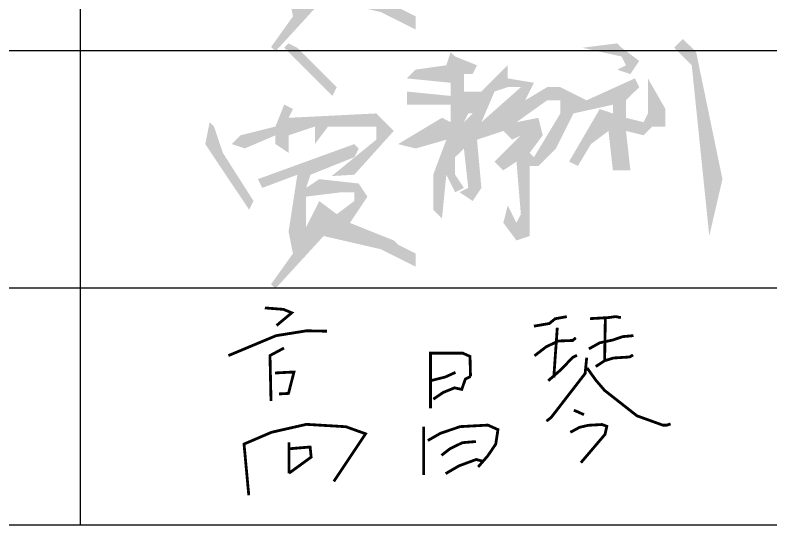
# Model space of a CAD drawing. Extents: x 84552 to 1115094, y -331058 to 102248.
# Drawn here: x 150923 to 151957, y 56442 to 57140 of the extents above; entities that cross this region are included whole.
import ezdxf

# ---------------------------------------------------------------- set-up
doc = ezdxf.new("R2010")
doc.units = 0
doc.header["$LTSCALE"] = 1000
doc.header["$MEASUREMENT"] = 0

# ---------------------------------------------------------------- blocks, each defined once
blk = doc.blocks.new('A$C744C32FA')
at = {"const_width": 30}
for points in [[(-1936, 1093.1), (-1737, 1077.4), (-1648, 1040.8), (-1810.3, 904.9)], [(942.2, 897.6), (1106.9, 926), (1169.4, 977), (1294.3, 999.7)], [(1541.1, 978.1), (1734.1, 989.1), (1817.8, 1000), (1872.5, 989.1)], [(1706.1, 987.5), (1698.5, 527.6)], [(1192.1, 880.6), (1163.7, 477.9), (1154.6, 348.5)], [(-2325.8, 582.3), (-2064, 692), (-1816.1, 795.8), (-1489.9, 848), (-1270.4, 843.8)], [(1530.1, 654.4), (1646.7, 719.9), (1785.1, 749), (1890.7, 785.4), (2007.2, 796.3)], [(947.9, 580), (1072.8, 676.4), (1203.4, 738.8), (1356.7, 744.5), (1390.8, 772.8)], [(-1731.1, 663.3), (-1880.7, 583.2), (-1870, 97.6)], [(-163.7, 18.3), (-163.7, 608.8), (180.7, 608.8), (258.6, 574), (264.1, 358.7)], [(1506.7, 561), (1490, 391), (1399.9, 274.3), (1309, 156.7), (1214, 33.6), (1126, -80.4), (1076.2, -119)], [(1095.5, 313.4), (1231.8, 432.5), (1356.7, 563), (1402.2, 585.7)], [(1603.2, 465.3), (1698.5, 527.6), (1793.8, 556.9), (1966.1, 567.8), (2002.8, 589.8)], [(-1827.2, 396.4), (-1624.2, 407.1), (-1683, 177.6), (-1784.5, 172.3)], [(-163.7, 313.6), (-6.7, 353.2), (103.8, 402.9)], [(1510, 451), (1603.4, 321), (1696.9, 211), (1853.7, 87.6), (1966.7, -1.2), (2044.2, -62.1), (2137.4, -95.7), (2323, -162.6), (2364.3, -162.4), (2404.4, -149), (2384.3, -155.7)], [(-133.8, 115.8), (-28.8, 187.6), (92.8, 237.3), (170.2, 220.7), (208.8, 331.1), (264.1, 358.7)], [(1369.4, -2.1), (1420.6, -23.6), (1477.1, -50.5)], [(-2107.7, -912.6), (-2158.4, -364.4), (-1862.9, -237.9), (-1491.3, -153.5), (-1069.2, -178.8), (-858.1, -254.7), (-908.7, -330.6), (-1198.4, -764.7)], [(-192.7, -326.9), (-58.5, -249.7), (153.5, -177.7), (449.6, -161.7), (557.7, -209.7), (533.7, -365.6), (449.6, -489.5), (345.6, -609.4)], [(1331.8, -238.6), (1431.3, -184.9), (1525.5, -163.4), (1670.8, -155.3), (1721.9, -174.1), (1703.1, -260.1), (1444.8, -563.8)], [(-237.6, -177.2), (-237.6, -696.2)], [(-46.5, -485.5), (45.5, -413.5), (177.5, -349.6), (321.6, -337.6)], [(-1677.1, -676.4), (-1677.1, -347.5)], [(-1677.1, -415), (-1451.5, -396.1), (-1440.7, -504.3), (-1677.1, -676.4)], [(-2.5, -681.3), (141.5, -597.4), (325.6, -529.4), (397.6, -549.4)]]:
    blk.add_lwpolyline(points, dxfattribs=at)

msp = doc.modelspace()

# ---------------------------------------------------------------- hatches: boundary and pattern name
h = msp.add_hatch(color=0)
h.dxf.hatch_style = 1
h.paths.add_polyline_path([(151207, 57276.4), (151195, 57312.4), (151189, 57318.4), (151183, 57288.4), (151243, 57198.4), (151249, 57210.4)])
h.paths.add_polyline_path([(151279, 57300.4), (151279, 57288.4), (151297, 57276.4), (151297, 57300.4), (151333, 57312.4), (151333, 57288.4), (151351, 57312.4), (151417, 57312.4), (151417, 57294.4), (151356.1, 57244.6), (151387, 57246.4), (151441, 57306.4), (151417, 57330.4), (151297, 57324.4), (151303, 57336.4), (151291, 57342.4), (151279, 57312.4), (151231, 57300.4), (151219, 57288.4), (151237, 57282.4)])
h.paths.add_polyline_path([(151387, 57270.4), (151393, 57282.4), (151387, 57288.4), (151255, 57240.4), (151261, 57228.4), (151309, 57246.4), (151297, 57168.4), (151303, 57138.4), (151273, 57096.4), (151279, 57090.4), (151345, 57162.4), (151423, 57144.4), (151471, 57120.4), (151471, 57138.4), (151447, 57150.4), (151441, 57156.4), (151381, 57180.4), (151405, 57216.4), (151393, 57234.4), (151339, 57240.4), (151321, 57228.4), (151327, 57246.4)])
h.paths.add_polyline_path([(151321, 57216.4), (151369, 57222.4), (151387, 57222.4), (151387, 57210.4), (151363, 57192.4), (151339, 57210.4), (151321, 57174.4)], flags=16)
h = msp.add_hatch(color=0)
h.dxf.hatch_style = 1
h.paths.add_polyline_path([(151753, 57095.4), (151747, 57101.4), (151699, 57095.4), (151753, 57083.4), (151759, 57071.4), (151747, 57065.4), (151765, 57059.4), (151777, 57077.4)])
h.paths.add_polyline_path([(151843, 57101.4), (151837, 57107.4), (151825, 57095.4), (151849, 57071.4), (151873, 56837.4), (151891, 56915.4), (151855, 57089.4)])
h = msp.add_hatch(color=0)
h.dxf.hatch_style = 1
h.paths.add_polyline_path([(151309, 57095.4), (151297, 57101.4), (151291, 57095.4), (151357, 57029.4), (151363, 57041.4)])
h = msp.add_hatch(color=0)
h.dxf.hatch_style = 1
h.paths.add_polyline_path([(151555, 57071.4), (151525, 57083.4), (151519, 57089.4), (151513, 57071.4), (151471, 57065.4), (151459, 57053.4), (151519, 57047.4), (151519, 57029.4), (151459, 57035.4), (151459, 57017.4), (151519, 57017.4), (151519, 56993.4), (151507, 56999.4), (151447, 56963.4), (151471, 56957.4), (151513, 56969.4), (151495, 56921.4), (151495, 56873.4), (151507, 56861.4), (151513, 56921.4), (151525, 56897.4), (151537, 56903.4), (151525, 56921.4), (151525, 56945.4), (151537, 56957.4), (151543, 56903.4), (151531, 56897.4), (151549, 56885.4), (151561, 56903.4), (151555, 56969.4), (151591, 56981.4), (151603, 56969.4), (151615, 56975.4), (151579, 56939.4), (151591, 56927.4), (151609, 56939.4), (151615, 56867.4), (151609, 56855.4), (151597, 56879.4), (151591, 56855.4), (151609, 56831.4), (151627, 56837.4), (151627, 56933.4), (151639, 56933.4), (151663, 56957.4), (151687, 57005.4), (151741, 57017.4), (151741, 57005.4), (151723, 57011.4), (151681, 56939.4), (151693, 56933.4), (151711, 56963.4), (151735, 56981.4), (151741, 56927.4), (151765, 56927.4), (151759, 56981.4), (151783, 56975.4), (151795, 56987.4), (151813, 56987.4), (151813, 57011.4), (151789, 57053.4), (151789, 57005.4), (151783, 56993.4), (151759, 56999.4), (151759, 57023.4), (151777, 57041.4), (151771, 57053.4), (151705, 57023.4), (151669, 57041.4), (151651, 57041.4), (151621, 57023.4), (151633, 57047.4), (151597, 57053.4), (151597, 57071.4), (151561, 57035.4), (151537, 57035.4), (151537, 57059.4), (151549, 57059.4)])
h.paths.add_polyline_path([(151543, 57005.4), (151549, 57005.4), (151537, 56993.4)], flags=16)
h.paths.add_polyline_path([(151579, 57035.4), (151597, 57041.4), (151615, 57041.4), (151561, 56993.4)], flags=16)
h.paths.add_polyline_path([(151609, 56993.4), (151651, 57023.4), (151669, 57023.4), (151669, 57005.4), (151633, 56945.4), (151627, 56951.4), (151645, 56975.4), (151639, 56999.4)], flags=16)
h = msp.add_hatch(color=0)
h.dxf.hatch_style = 1
h.paths.add_polyline_path([(151207, 56951.4), (151195, 56987.4), (151189, 56993.4), (151183, 56963.4), (151243, 56873.4), (151249, 56885.4)])
h.paths.add_polyline_path([(151279, 56975.4), (151279, 56963.4), (151297, 56951.4), (151297, 56975.4), (151333, 56987.4), (151333, 56963.4), (151351, 56987.4), (151417, 56987.4), (151417, 56969.4), (151356.1, 56919.6), (151387, 56921.4), (151441, 56981.4), (151417, 57005.4), (151297, 56999.4), (151303, 57011.4), (151291, 57017.4), (151279, 56987.4), (151231, 56975.4), (151219, 56963.4), (151237, 56957.4)])
h.paths.add_polyline_path([(151387, 56945.4), (151393, 56957.4), (151387, 56963.4), (151255, 56915.4), (151261, 56903.4), (151309, 56921.4), (151297, 56843.4), (151303, 56813.4), (151273, 56771.4), (151279, 56765.4), (151345, 56837.4), (151423, 56819.4), (151471, 56795.4), (151471, 56813.4), (151447, 56825.4), (151441, 56831.4), (151381, 56855.4), (151405, 56891.4), (151393, 56909.4), (151339, 56915.4), (151321, 56903.4), (151327, 56921.4)])
h.paths.add_polyline_path([(151321, 56891.4), (151369, 56897.4), (151387, 56897.4), (151387, 56885.4), (151363, 56867.4), (151339, 56885.4), (151321, 56849.4)], flags=16)

# ---------------------------------------------------------------- linework, layer by layer
for p, q in [((151012, 56441.6), (151012, 58066.6)), ((151012, 56441.6), (151012, 58066.6)), ((151012, 56441.6), (151012, 58066.6)), ((151012, 56441.6), (151012, 58066.6)), ((150222, 57091.6), (152972, 57091.6)), ((150222, 56766.6), (152972, 56766.6)), ((150222, 56441.6), (159222, 56441.6))]:
    msp.add_line(p, q)

# ---------------------------------------------------------------- block references
at = {"xscale": 0.128000000026077, "yscale": 0.1280000001424924, "zscale": 0.1279999999997017}
msp.add_blockref('A$C744C32FA', (151512.3, 56599), dxfattribs=at)

doc.saveas('drawing.dxf')
